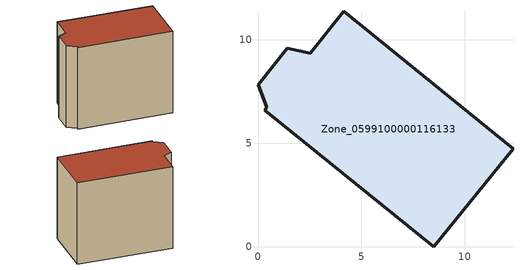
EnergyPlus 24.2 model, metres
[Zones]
Zone_0599100000116133
 floor ground (C_G): 0.43,6.73 0,7.82 1.42,9.59 2.52,9.35 4.15,11.37 12.33,4.72 8.5,0 0.32,6.6 z0
 wall outside (C_F): 8.5,0 12.33,4.72 4.15,11.37 2.52,9.35 1.42,9.59 0,7.82 0.43,6.73 0.32,6.6 8.5,0 z0:9.57
 roof outside (C_R): 0,7.82 0.43,6.73 0.32,6.6 8.5,0 12.33,4.72 4.15,11.37 2.52,9.35 1.42,9.59 z9.57
[BUILDING]
Pand.0599100000116133: North Axis=0; Terrain=City; Loads Convergence Tolerance Value=0.04; Temperature Convergence Tolerance Value=0.4; Solar Distribution=FullExterior; Maximum Number of Warmup Days=25; Minimum Number of Warmup Days=1
[Site:Location]
Rotterdam.The.Hague.AP_ZH_NLD Design_Conditions: Latitude=51.96; Longitude=4.45; Time Zone=1; Elevation=-4.5
[SITE:GROUNDTEMPERATURE:BUILDINGSURFACE]
18, 18, 18, 18, 18, 18, 18, 18, 18, 18, 18, 18
[MATERIAL] Thermal Absorptance=0.9; Solar Absorptance=0.7; Visible Absorptance=0.7
Name | Roughness | Thickness | Conductivity | Density | Specific Heat
G.TC.1946 | MediumSmooth | 0.15 | 1 | 540 | 1210
F.TC.1946 | Rough | 0.3 | 0.857143 | 1920 | 840
R.TC.1946 | MediumRough | 0.2 | 0.909091 | 1500 | 1000
[CONSTRUCTION]
C_G: G.TC.1946
C_F: F.TC.1946
C_R: R.TC.1946
[ZONE]
Zone_0599100000116133: Type=1; Multiplier=1; Ceiling Height=Autocalculate; Volume=Autocalculate; Floor Area=autocalculate; Part of Total Floor Area=Yes
[ZONEINFILTRATION:DESIGNFLOWRATE]
Infil_Zone_0599100000116133: Zone or ZoneList or Space or SpaceList=Zone_0599100000116133; Schedule=AlwaysOn; Design Flow Rate Calculation Method=Flow/Area; Flow Rate per Floor Area=0.003; Constant Term Coefficient=1; Temperature Term Coefficient=0; Velocity Term Coefficient=0; Velocity Squared Term Coefficient=0
[HVACTEMPLATE:ZONE:IDEALLOADSAIRSYSTEM]
Zone_0599100000116133: Maximum Heating Supply Air Temperature=50; Minimum Cooling Supply Air Temperature=13; Maximum Heating Supply Air Humidity Ratio=0.0156; Minimum Cooling Supply Air Humidity Ratio=0.0077; Heating Limit=NoLimit; Cooling Limit=NoLimit; Dehumidification Control Type=ConstantSensibleHeatRatio; Cooling Sensible Heat Ratio=0.7; Dehumidification Setpoint=60; Humidification Control Type=None; Humidification Setpoint=30; Outdoor Air Method=None; Outdoor Air Flow Rate per Person=0.00944; Outdoor Air Flow Rate per Zone Floor Area=0; Outdoor Air Flow Rate per Zone=0; Demand Controlled Ventilation Type=None; Outdoor Air Economizer Type=NoEconomizer; Heat Recovery Type=None; Sensible Heat Recovery Effectiveness=0.7; Latent Heat Recovery Effectiveness=0.65
[ZONECONTROL:THERMOSTAT]
ThermostatControl_Zone_0599100000116133: Zone or ZoneList=Zone_0599100000116133; Control Type Schedule=DualSetpointControlType; Control 1=Thermostat_Zone_0599100000116133; Temperature Difference Between Cutout And Setpoint=0
[THERMOSTATSETPOINT:DUALSETPOINT]
Thermostat_Zone_0599100000116133: Heating Setpoint Temperature Schedule=HeatingSetpoint_Zone_0599100000116133; Cooling Setpoint Temperature Schedule=CoolingSetpoint_Zone_0599100000116133
[SCHEDULE:COMPACT]
HeatingSetpoint_Zone_0599100000116133: Through: 12/31, For: AllDays, Until: 24:00, 21
CoolingSetpoint_Zone_0599100000116133: Through: 12/31, For: AllDays, Until: 24:00, 24
DualSetpointControlType: Through: 12/31, For: AllDays, Until: 24:00, 4
AlwaysOn: Through: 12/31, For: AllDays, Until: 24:00, 1
